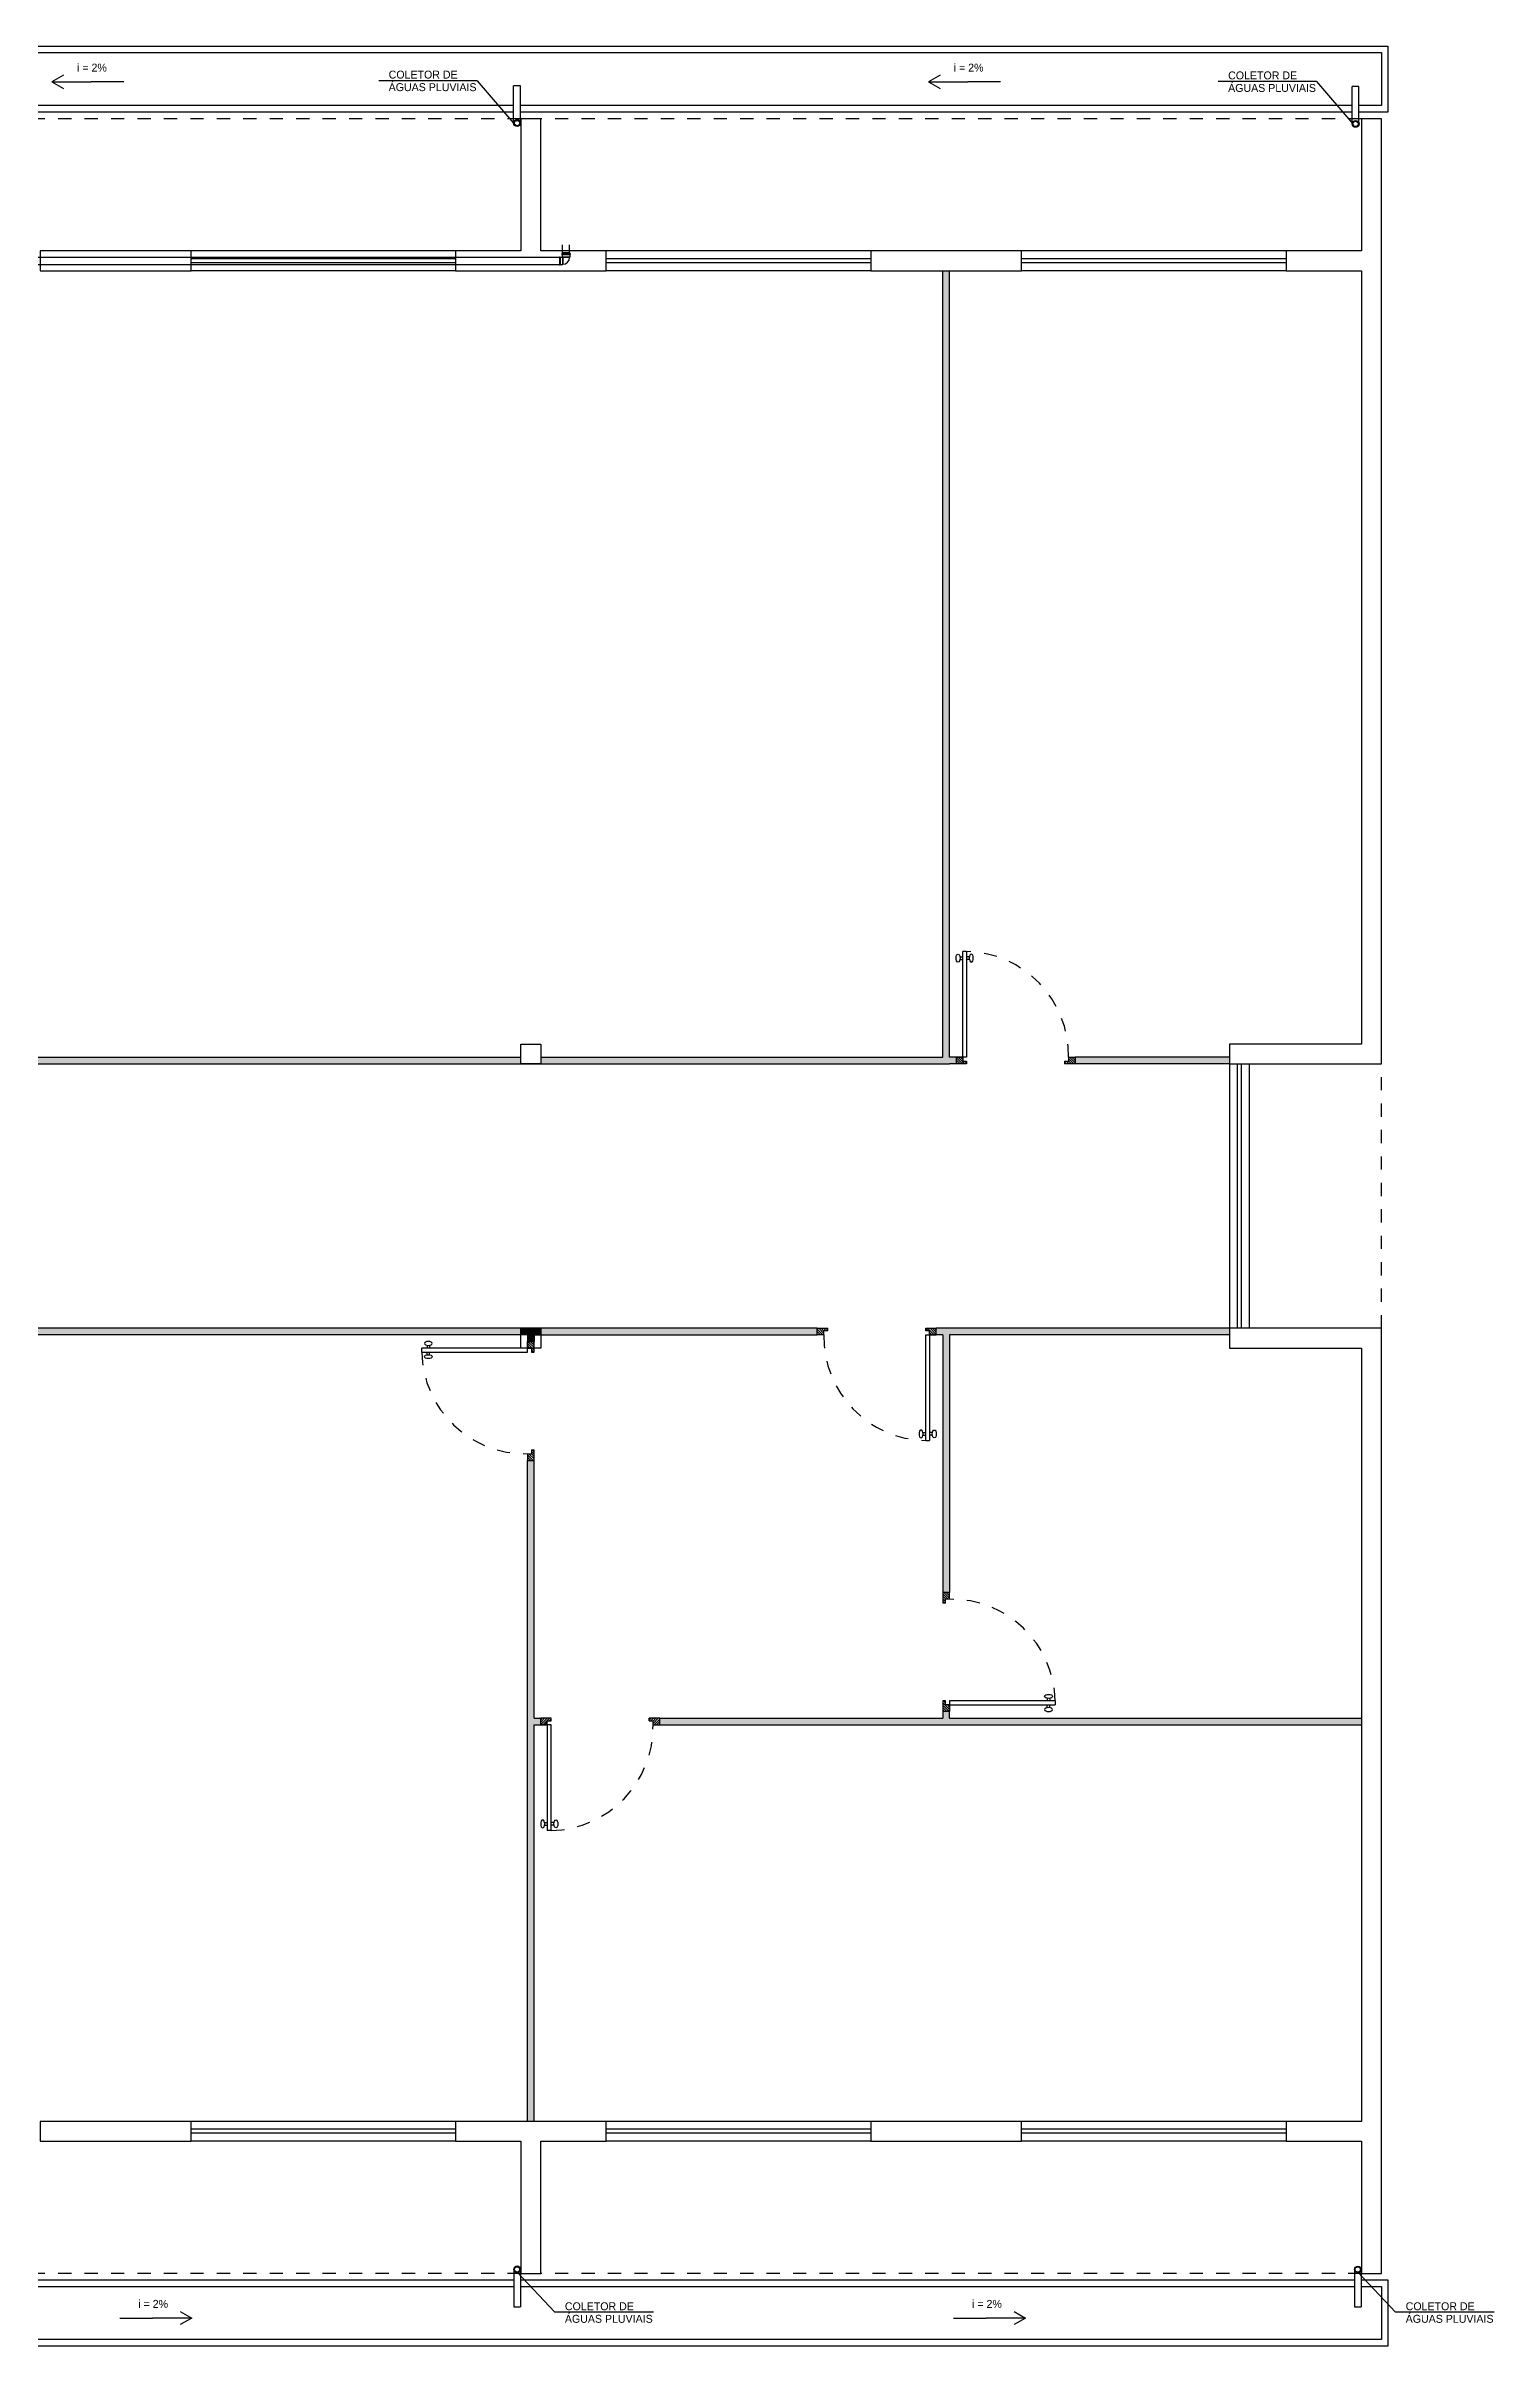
# Model space of a CAD drawing. Header units: millimetres. Extents: x 776 to 1595, y 411 to 1258.
# Drawn here: x 891.58 to 902.53, y 446.99 to 464.39 of the extents above; entities that cross this region are included whole.
import ezdxf

# ---------------------------------------------------------------- set-up
doc = ezdxf.new("R2010")
doc.units = ezdxf.units.MM
doc.linetypes.add('ACAD_ISO03W100', pattern=[30, 12, -18])
for name, color, linetype in [('can01', 1, 'Continuous'), ('can02', 2, 'Continuous'), ('COTAS-TEXTOS', 1, 'Continuous'), ('pena 01', 1, 'Continuous'), ('pena01', 1, 'Continuous'), ('pena02', 2, 'Continuous'), ('pena04', 4, 'Continuous'), ('TIGRECAD', 1, 'Continuous')]:
    doc.layers.add(name, color=color, linetype=linetype)
doc.styles.get("Standard").update_dxf_attribs({"font": 'ERASLGHT.TTF'})

msp = doc.modelspace()

# ---------------------------------------------------------------- hatches: boundary and pattern name
at = {"layer": 'pena01'}
h = msp.add_hatch(color=256, dxfattribs=at)
h.paths.add_polyline_path([(895.169, 463.803, 1), (895.118, 463.803, 1)])
h.paths.add_polyline_path([(895.124, 463.803, -1), (895.164, 463.803, -1)], flags=16)
h = msp.add_hatch(color=256, dxfattribs=at)
h.paths.add_polyline_path([(901.512, 463.797, 1), (901.461, 463.797, 1)])
h.paths.add_polyline_path([(901.467, 463.797, -1), (901.507, 463.797, -1)], flags=16)
h = msp.add_hatch(color=256, dxfattribs=at)
h.paths.add_polyline_path([(895.119, 447.566, 1), (895.17, 447.566, 1)])
h.paths.add_polyline_path([(895.164, 447.566, -1), (895.124, 447.566, -1)], flags=16)
h = msp.add_hatch(color=256, dxfattribs=at)
h.paths.add_polyline_path([(901.478, 447.565, 1), (901.53, 447.565, 1)])
h.paths.add_polyline_path([(901.523, 447.565, -1), (901.483, 447.565, -1)], flags=16)
at = {"layer": 'pena02'}
h = msp.add_hatch(color=0, dxfattribs=at)
h.paths.add_polyline_path([(898.415, 456.686), (898.465, 456.686), (898.465, 456.736), (898.415, 456.736), (898.415, 462.686), (898.365, 462.686), (898.365, 456.736), (895.323, 456.736), (895.323, 456.686)])
h.paths.add_polyline_path([(900.532, 456.686), (900.532, 456.736), (899.365, 456.736), (899.365, 456.686)])
for points in [[(895.173, 456.686), (895.173, 456.736), (889.04, 456.736), (889.04, 456.686)], [(895.173, 454.636), (895.173, 454.686), (889.04, 454.686), (889.04, 454.636)], [(895.273, 454.586), (895.273, 454.636), (895.323, 454.636), (895.323, 454.686), (895.173, 454.686), (895.173, 454.636), (895.223, 454.636), (895.223, 454.586)], [(897.415, 454.636), (897.415, 454.686), (895.323, 454.686), (895.323, 454.636)], [(901.532, 451.686), (901.532, 451.736), (898.415, 451.736), (898.415, 451.786), (898.365, 451.786), (898.365, 451.736), (896.223, 451.736), (896.223, 451.686)]]:
    msp.add_hatch(color=0, dxfattribs=at).paths.add_polyline_path(points)
h = msp.add_hatch(dxfattribs=at)
h.set_pattern_fill('LINE', color=0, scale=0.004, angle=45, style=0)
h.set_pattern_definition([(315, (-1119.333835, 2397.98538), (-0.00898025612, -0.00898025612), [])])
h.paths.add_polyline_path([(898.465, 456.736), (898.465, 456.686), (898.545, 456.686), (898.545, 456.706), (898.515, 456.706), (898.515, 456.736)])
h = msp.add_hatch(dxfattribs=at)
h.set_pattern_fill('LINE', color=0, scale=0.004, angle=45, style=0)
h.set_pattern_definition([(315, (-1119.533835, 2397.98538), (-0.00898025612, -0.00898025612), [])])
h.paths.add_polyline_path([(899.365, 456.736), (899.365, 456.686), (899.285, 456.686), (899.285, 456.706), (899.315, 456.706), (899.315, 456.736)])
h = msp.add_hatch(color=0, dxfattribs=at)
h.paths.add_polyline_path([(895.223, 448.686), (895.273, 448.686), (895.273, 451.686), (895.323, 451.686), (895.323, 451.736), (895.273, 451.736), (895.273, 453.686), (895.223, 453.686)])
h.paths.add_polyline_path([(898.415, 454.636), (900.532, 454.636), (900.532, 454.686), (898.315, 454.686), (898.315, 454.636), (898.365, 454.636), (898.365, 452.686), (898.415, 452.686)])
h = msp.add_hatch(dxfattribs=at)
h.set_pattern_fill('LINE', color=0, scale=0.004, angle=45, style=0)
h.set_pattern_definition([(135, (2916.314106, -1486.612615), (0.00898025612, 0.00898025612), [])])
h.paths.add_polyline_path([(897.415, 454.636), (897.415, 454.686), (897.495, 454.686), (897.495, 454.666), (897.465, 454.666), (897.465, 454.636)])
h = msp.add_hatch(dxfattribs=at)
h.set_pattern_fill('LINE', color=0, scale=0.004, angle=45, style=0)
h.set_pattern_definition([(135, (2916.114106, -1486.612615), (0.00898025612, 0.00898025612), [])])
h.paths.add_polyline_path([(898.315, 454.636), (898.315, 454.686), (898.235, 454.686), (898.235, 454.666), (898.265, 454.666), (898.265, 454.636)])
h = msp.add_hatch(dxfattribs=at)
h.set_pattern_fill('LINE', color=0, scale=0.004, angle=-45, style=0)
h.set_pattern_definition([(315, (-1046.025529, 2472.385353), (0.00898025612, 0.00898025612), [])])
h.paths.add_polyline_path([(895.223, 454.586), (895.273, 454.586), (895.273, 454.506), (895.253, 454.506), (895.253, 454.536), (895.223, 454.536)])
h = msp.add_hatch(dxfattribs=at)
h.set_pattern_fill('LINE', color=0, scale=0.004, angle=-45, style=0)
h.set_pattern_definition([(315, (-1046.025529, 2472.585353), (0.00898025612, 0.00898025612), [])])
h.paths.add_polyline_path([(895.223, 453.686), (895.273, 453.686), (895.273, 453.766), (895.253, 453.766), (895.253, 453.736), (895.223, 453.736)])
h = msp.add_hatch(dxfattribs=at)
h.set_pattern_fill('LINE', color=0, scale=0.004, angle=135, style=0)
h.set_pattern_definition([(135, (2839.664133, -1566.212588), (-0.00898025612, -0.00898025612), [])])
h.paths.add_polyline_path([(898.415, 452.686), (898.365, 452.686), (898.365, 452.606), (898.385, 452.606), (898.385, 452.636), (898.415, 452.636)])
h = msp.add_hatch(dxfattribs=at)
h.set_pattern_fill('LINE', color=0, scale=0.004, angle=45, style=0)
h.set_pattern_definition([(45, (-1122.475502, -1489.562615), (-0.00898025612, 0.00898025612), [])])
h.paths.add_polyline_path([(895.323, 451.686), (895.323, 451.736), (895.403, 451.736), (895.403, 451.716), (895.373, 451.716), (895.373, 451.686)])
h = msp.add_hatch(dxfattribs=at)
h.set_pattern_fill('LINE', color=0, scale=0.004, angle=45, style=0)
h.set_pattern_definition([(45, (-1122.675502, -1489.562615), (-0.00898025612, 0.00898025612), [])])
h.paths.add_polyline_path([(896.223, 451.686), (896.223, 451.736), (896.143, 451.736), (896.143, 451.716), (896.173, 451.716), (896.173, 451.686)])
h = msp.add_hatch(dxfattribs=at)
h.set_pattern_fill('LINE', color=0, scale=0.004, angle=135, style=0)
h.set_pattern_definition([(135, (2839.664133, -1566.012588), (-0.00898025612, -0.00898025612), [])])
h.paths.add_polyline_path([(898.415, 451.786), (898.365, 451.786), (898.365, 451.866), (898.385, 451.866), (898.385, 451.836), (898.415, 451.836)])

# ---------------------------------------------------------------- linework, layer by layer
at = {"layer": 'can01'}
for p, q in [((892.17, 464.116), (891.923, 464.116)), ((898.801, 464.116), (898.554, 464.116)), ((892.14, 447.198), (892.387, 447.198)), ((898.446, 447.198), (898.693, 447.198))]:
    msp.add_line(p, q, dxfattribs=at)
for centre, radius in [((895.144, 463.803), 0.0258), ((895.144, 463.803), 0.02), ((901.487, 463.797), 0.0258), ((901.487, 463.797), 0.02), ((895.145, 447.566), 0.0258), ((895.144, 447.566), 0.02), ((901.504, 447.565), 0.0258), ((901.503, 447.565), 0.02)]:
    msp.add_circle(centre, radius, dxfattribs=at)
at = {"layer": 'can02', "color": 0}
for points in [[(895.819, 462.686), (895.819, 462.836), (895.323, 462.836), (895.323, 463.836), (895.173, 463.836), (895.173, 462.836), (894.678, 462.836), (894.678, 462.686)], [(901.682, 456.686), (901.682, 463.836), (901.532, 463.836), (901.532, 462.836), (900.961, 462.836), (900.961, 462.686), (901.532, 462.686), (901.532, 456.836), (900.532, 456.836), (900.532, 456.686)], [(892.678, 462.686), (892.678, 462.836), (891.536, 462.836), (891.536, 462.686)], [(898.961, 462.686), (898.961, 462.836), (897.819, 462.836), (897.819, 462.686)], [(901.682, 447.536), (901.682, 454.686), (900.532, 454.686), (900.532, 454.536), (901.532, 454.536), (901.532, 448.686), (900.961, 448.686), (900.961, 448.536), (901.532, 448.536), (901.532, 447.536)], [(892.678, 448.536), (892.678, 448.686), (891.536, 448.686), (891.536, 448.536)], [(895.323, 447.536), (895.323, 448.536), (895.819, 448.536), (895.819, 448.686), (894.678, 448.686), (894.678, 448.536), (895.173, 448.536), (895.173, 447.536)], [(898.961, 448.536), (898.961, 448.686), (897.819, 448.686), (897.819, 448.536)]]:
    msp.add_lwpolyline(points, close=True, dxfattribs=at)
at = {"layer": 'pena 01', "color": 0, "linetype": 'ACAD_ISO03W100', "ltscale": 0.005}
for p, q in [((895.173, 463.836), (889.04, 463.836)), ((901.532, 463.836), (895.323, 463.836)), ((901.682, 454.686), (901.682, 456.686)), ((895.173, 447.536), (889.04, 447.536)), ((901.532, 447.536), (895.323, 447.536))]:
    msp.add_line(p, q, dxfattribs=at)
for centre, start, end in [((898.53, 456.751), 358.9053, 88.9053), ((895.208, 454.521), 181.0947, 271.0947), ((898.25, 454.621), 178.9053, 268.9053), ((898.43, 451.851), 1.0947, 91.0947), ((895.388, 451.671), 271.0947, 1.0947)]:
    msp.add_arc(centre, 0.785, start, end, dxfattribs=at)
at = {"layer": 'pena01'}
for p, q in [((882.932, 464.386), (901.732, 464.386)), ((882.932, 464.336), (901.682, 464.336)), ((901.682, 464.336), (901.682, 463.936)), ((901.732, 464.386), (901.732, 463.886)), ((894.842, 464.124), (895.118, 463.803)), ((901.191, 464.118), (901.467, 463.797)), ((895.118, 463.936), (888.886, 463.936)), ((895.118, 463.886), (888.886, 463.886)), ((901.461, 463.936), (895.169, 463.936)), ((901.461, 463.886), (895.169, 463.886)), ((901.682, 463.936), (901.512, 463.936)), ((901.732, 463.886), (901.512, 463.886)), ((888.885, 447.486), (895.119, 447.486)), ((888.885, 447.436), (895.119, 447.436)), ((895.17, 447.486), (901.478, 447.486)), ((895.17, 447.436), (901.478, 447.436)), ((901.53, 447.486), (901.732, 447.486)), ((901.53, 447.436), (901.682, 447.436)), ((901.682, 447.436), (901.682, 447.036)), ((901.732, 447.486), (901.732, 446.986)), ((901.682, 447.036), (882.782, 447.036)), ((901.732, 446.986), (882.782, 446.986))]:
    msp.add_line(p, q, dxfattribs=at)
at = {"layer": 'pena01', "color": 0}
for p, q in [((894.678, 462.836), (892.678, 462.836)), ((894.678, 462.686), (892.678, 462.686)), ((897.819, 462.836), (895.819, 462.836)), ((897.819, 462.686), (895.819, 462.686)), ((900.961, 462.836), (898.961, 462.836)), ((900.961, 462.686), (898.961, 462.686)), ((900.532, 456.686), (900.532, 454.686)), ((900.682, 456.686), (900.682, 454.686)), ((900.682, 456.686), (900.682, 454.686)), ((894.678, 448.686), (892.678, 448.686)), ((897.819, 448.686), (895.819, 448.686)), ((900.961, 448.686), (898.961, 448.686)), ((894.678, 448.536), (892.678, 448.536)), ((897.819, 448.536), (895.819, 448.536)), ((900.961, 448.536), (898.961, 448.536))]:
    msp.add_line(p, q, dxfattribs=at)
at = {"layer": 'pena02'}
for p, q in [((895.169, 464.086), (895.118, 464.086)), ((895.118, 463.803), (895.118, 464.086)), ((895.169, 463.803), (895.169, 464.086)), ((901.512, 464.08), (901.461, 464.08)), ((901.461, 463.797), (901.461, 464.08)), ((901.512, 463.797), (901.512, 464.08)), ((895.119, 447.566), (895.119, 447.283)), ((895.17, 447.566), (895.17, 447.283)), ((901.478, 447.565), (901.478, 447.282)), ((901.53, 447.565), (901.53, 447.282)), ((895.119, 447.283), (895.17, 447.283)), ((901.478, 447.282), (901.53, 447.282))]:
    msp.add_line(p, q, dxfattribs=at)
at = {"layer": 'pena02', "color": 0}
for p, q in [((894.678, 462.776), (892.678, 462.776)), ((894.678, 462.746), (892.678, 462.746)), ((897.819, 462.776), (895.819, 462.776)), ((897.819, 462.746), (895.819, 462.746)), ((898.365, 456.736), (898.365, 462.686)), ((898.415, 456.736), (898.415, 462.686)), ((900.961, 462.776), (898.961, 462.776)), ((900.961, 462.746), (898.961, 462.746)), ((898.494, 457.496), (898.515, 457.496)), ((898.494, 457.476), (898.515, 457.476)), ((898.545, 457.536), (898.515, 457.536)), ((898.515, 456.736), (898.515, 457.536)), ((898.545, 457.536), (898.545, 456.736)), ((898.566, 457.496), (898.545, 457.496)), ((898.566, 457.476), (898.545, 457.476)), ((887.992, 456.686), (898.415, 456.686)), ((889.04, 456.736), (895.173, 456.736)), ((895.323, 456.736), (898.365, 456.736)), ((898.465, 456.736), (898.415, 456.736)), ((898.465, 456.686), (898.415, 456.686)), ((898.465, 456.686), (898.415, 456.686)), ((898.465, 456.736), (898.515, 456.736)), ((898.465, 456.736), (898.465, 456.686)), ((898.545, 456.736), (898.465, 456.736)), ((898.545, 456.686), (898.465, 456.686)), ((898.515, 456.736), (898.515, 456.686)), ((898.515, 456.736), (898.515, 456.706)), ((898.545, 456.736), (898.515, 456.736)), ((898.515, 456.706), (898.545, 456.706)), ((898.545, 456.706), (898.545, 456.686)), ((899.285, 456.706), (899.285, 456.686)), ((899.285, 456.706), (899.315, 456.706)), ((899.365, 456.686), (899.285, 456.686)), ((899.315, 456.736), (899.315, 456.706)), ((899.315, 456.736), (899.365, 456.736)), ((900.532, 456.736), (899.365, 456.736)), ((899.365, 456.736), (899.365, 456.686)), ((900.532, 456.686), (899.365, 456.686)), ((900.592, 456.686), (900.592, 454.686)), ((900.622, 456.686), (900.622, 454.686)), ((897.415, 454.686), (889.04, 454.686)), ((897.415, 454.686), (897.495, 454.686)), ((897.415, 454.636), (897.415, 454.686)), ((897.465, 454.636), (897.465, 454.666)), ((897.495, 454.666), (897.465, 454.666)), ((897.495, 454.666), (897.495, 454.686)), ((898.235, 454.686), (898.315, 454.686)), ((898.235, 454.666), (898.235, 454.686)), ((898.265, 454.666), (898.235, 454.666)), ((898.265, 454.636), (898.265, 454.666)), ((898.265, 454.636), (898.265, 454.666)), ((900.532, 454.686), (898.315, 454.686)), ((898.315, 454.636), (898.315, 454.686)), ((898.465, 454.686), (898.415, 454.686)), ((898.465, 454.686), (898.415, 454.686)), ((895.223, 454.636), (889.04, 454.636)), ((894.423, 454.506), (894.423, 454.536)), ((895.223, 454.536), (894.423, 454.536)), ((894.423, 454.506), (895.223, 454.506)), ((894.463, 454.557), (894.463, 454.536)), ((894.463, 454.486), (894.463, 454.506)), ((894.483, 454.557), (894.483, 454.536)), ((894.483, 454.486), (894.483, 454.506)), ((895.223, 454.636), (895.223, 454.586)), ((895.223, 454.586), (895.223, 454.536)), ((895.223, 454.586), (895.273, 454.586)), ((895.223, 454.506), (895.223, 454.586)), ((895.223, 454.536), (895.253, 454.536)), ((895.223, 454.536), (895.253, 454.536)), ((895.223, 454.506), (895.223, 454.536)), ((895.253, 454.536), (895.253, 454.506)), ((895.253, 454.506), (895.273, 454.506)), ((895.273, 454.636), (895.273, 454.586)), ((895.273, 454.636), (897.415, 454.636)), ((895.273, 454.506), (895.273, 454.586)), ((897.465, 454.636), (897.415, 454.636)), ((898.235, 454.636), (898.315, 454.636)), ((898.235, 454.636), (898.265, 454.636)), ((898.235, 453.836), (898.235, 454.636)), ((898.315, 454.636), (898.265, 454.636)), ((898.265, 454.636), (898.265, 453.836)), ((898.365, 454.636), (898.315, 454.636)), ((898.365, 454.636), (898.365, 452.686)), ((898.415, 454.636), (898.415, 452.686)), ((900.532, 454.636), (898.415, 454.636)), ((898.214, 453.896), (898.235, 453.896)), ((898.214, 453.876), (898.235, 453.876)), ((898.235, 453.836), (898.265, 453.836)), ((898.286, 453.896), (898.265, 453.896)), ((898.286, 453.876), (898.265, 453.876)), ((895.223, 453.736), (895.253, 453.736)), ((895.223, 453.736), (895.223, 453.686)), ((895.223, 448.686), (895.223, 453.686)), ((895.223, 453.686), (895.273, 453.686)), ((895.253, 453.766), (895.273, 453.766)), ((895.253, 453.766), (895.253, 453.736)), ((895.273, 453.686), (895.273, 453.766)), ((895.273, 451.736), (895.273, 453.686)), ((898.415, 452.686), (898.365, 452.686)), ((898.365, 452.686), (898.365, 452.606)), ((898.385, 452.606), (898.365, 452.606)), ((898.385, 452.606), (898.385, 452.636)), ((898.415, 452.636), (898.385, 452.636)), ((898.415, 452.636), (898.415, 452.686)), ((899.155, 451.887), (899.155, 451.866)), ((899.175, 451.887), (899.175, 451.866)), ((895.273, 451.736), (895.323, 451.736)), ((895.323, 451.686), (895.323, 451.736)), ((895.403, 451.736), (895.323, 451.736)), ((895.373, 451.686), (895.373, 451.716)), ((895.373, 451.686), (895.373, 451.716)), ((895.373, 451.716), (895.403, 451.716)), ((895.403, 451.716), (895.403, 451.736)), ((896.143, 451.716), (896.143, 451.736)), ((896.223, 451.736), (896.143, 451.736)), ((896.143, 451.716), (896.173, 451.716)), ((896.173, 451.686), (896.173, 451.716)), ((896.223, 451.736), (898.365, 451.736)), ((896.223, 451.686), (896.223, 451.736)), ((898.385, 451.866), (898.365, 451.866)), ((898.365, 451.866), (898.365, 451.786)), ((898.415, 451.786), (898.365, 451.786)), ((898.365, 451.786), (898.365, 451.736)), ((898.385, 451.836), (898.385, 451.866)), ((898.415, 451.836), (898.385, 451.836)), ((898.415, 451.836), (898.385, 451.836)), ((899.215, 451.866), (898.415, 451.866)), ((898.415, 451.866), (898.415, 451.836)), ((898.415, 451.866), (898.415, 451.786)), ((898.415, 451.836), (899.215, 451.836)), ((898.415, 451.786), (898.415, 451.836)), ((898.415, 451.736), (898.415, 451.786)), ((898.415, 451.736), (901.532, 451.736)), ((899.155, 451.816), (899.155, 451.836)), ((899.175, 451.816), (899.175, 451.836)), ((899.215, 451.866), (899.215, 451.836)), ((895.273, 448.686), (895.273, 451.686)), ((895.273, 451.686), (895.323, 451.686)), ((895.323, 451.686), (895.373, 451.686)), ((895.403, 451.686), (895.323, 451.686)), ((895.373, 451.686), (895.373, 450.886)), ((895.403, 451.686), (895.373, 451.686)), ((895.403, 450.886), (895.403, 451.686)), ((896.173, 451.686), (896.223, 451.686)), ((896.223, 451.686), (901.532, 451.686)), ((895.353, 450.946), (895.373, 450.946)), ((895.353, 450.926), (895.373, 450.926)), ((895.403, 450.886), (895.373, 450.886)), ((895.424, 450.946), (895.403, 450.946)), ((895.424, 450.926), (895.403, 450.926)), ((894.678, 448.626), (892.678, 448.626)), ((894.678, 448.596), (892.678, 448.596)), ((897.819, 448.626), (895.819, 448.626)), ((897.819, 448.596), (895.819, 448.596)), ((900.961, 448.626), (898.961, 448.626)), ((900.961, 448.596), (898.961, 448.596))]:
    msp.add_line(p, q, dxfattribs=at)
for centre, major_axis in [((898.48, 457.486), (0, 0.03)), ((894.473, 454.471), (-0.03, 0)), ((898.3, 453.886), (0, -0.03)), ((899.165, 451.901), (0.03, 0)), ((895.438, 450.936), (0, -0.03))]:
    msp.add_ellipse(centre, major_axis=major_axis, ratio=0.5, dxfattribs=at)
at = {"layer": 'pena02', "color": 0, "extrusion": (0, 0, -1)}
for centre, major_axis in [((898.58, 457.486), (0, 0.03)), ((894.473, 454.571), (-0.03, 0)), ((898.2, 453.886), (0, -0.03)), ((899.165, 451.801), (0.03, 0)), ((895.338, 450.936), (0, -0.03))]:
    msp.add_ellipse(centre, major_axis=major_axis, ratio=0.5, dxfattribs=at)
at = {"layer": 'pena04', "color": 0}
for points in [[(895.173, 456.686), (895.173, 456.836), (895.323, 456.836), (895.323, 456.686)], [(895.173, 454.536), (895.173, 454.686), (895.323, 454.686), (895.323, 454.536)]]:
    msp.add_lwpolyline(points, close=True, dxfattribs=at)
at = {"layer": 'TIGRECAD'}
for p, q in [((891.713, 464.166), (891.626, 464.116)), ((891.626, 464.116), (891.923, 464.116)), ((891.626, 464.116), (891.713, 464.066)), ((894.842, 464.124), (894.098, 464.124)), ((898.344, 464.166), (898.257, 464.116)), ((898.257, 464.116), (898.554, 464.116)), ((898.257, 464.116), (898.344, 464.066)), ((901.191, 464.118), (900.447, 464.118)), ((895.487, 462.822), (895.487, 462.881)), ((895.542, 462.822), (895.542, 462.881)), ((890.287, 462.79), (895.464, 462.79)), ((890.287, 462.733), (895.464, 462.733)), ((895.464, 462.791), (895.464, 462.732)), ((895.464, 462.791), (895.469, 462.791)), ((895.464, 462.732), (895.469, 462.732)), ((895.469, 462.791), (895.469, 462.732)), ((895.469, 462.791), (895.47, 462.79)), ((895.469, 462.732), (895.47, 462.733)), ((895.47, 462.79), (895.47, 462.733)), ((895.47, 462.79), (895.486, 462.79)), ((895.47, 462.733), (895.49, 462.733)), ((895.482, 462.815), (895.482, 462.809)), ((895.483, 462.817), (895.485, 462.817)), ((895.483, 462.815), (895.545, 462.815)), ((895.545, 462.809), (895.483, 462.809)), ((895.483, 462.808), (895.484, 462.808)), ((895.486, 462.822), (895.486, 462.818)), ((895.543, 462.822), (895.486, 462.822)), ((895.486, 462.817), (895.543, 462.817)), ((895.486, 462.808), (895.543, 462.808)), ((895.486, 462.806), (895.486, 462.79)), ((895.49, 462.787), (895.486, 462.79)), ((895.543, 462.788), (895.488, 462.788)), ((895.49, 462.733), (895.49, 462.787)), ((895.49, 462.787), (895.491, 462.786)), ((895.49, 462.733), (895.491, 462.735)), ((895.491, 462.786), (895.491, 462.735)), ((895.541, 462.786), (895.491, 462.786)), ((895.543, 462.788), (895.541, 462.786)), ((895.541, 462.786), (895.541, 462.786)), ((895.543, 462.822), (895.543, 462.818)), ((895.543, 462.806), (895.543, 462.788)), ((895.546, 462.817), (895.544, 462.817)), ((895.546, 462.808), (895.544, 462.808)), ((895.547, 462.815), (895.547, 462.809)), ((895.431, 447.242), (895.145, 447.546)), ((901.79, 447.242), (901.504, 447.546)), ((892.684, 447.198), (892.387, 447.198)), ((892.597, 447.248), (892.684, 447.198)), ((892.684, 447.198), (892.597, 447.148)), ((896.175, 447.242), (895.431, 447.242)), ((898.99, 447.198), (898.693, 447.198)), ((898.904, 447.248), (898.99, 447.198)), ((898.99, 447.198), (898.904, 447.148)), ((902.534, 447.242), (901.79, 447.242))]:
    msp.add_line(p, q, dxfattribs=at)
for centre, radius, start, end in [((895.483, 462.815), 0.0013, 105, 180), ((895.483, 462.809), 0.0013, 180, 265), ((895.484, 462.806), 0.0013, 0, 85), ((895.484, 462.818), 0.0013, 285, 0), ((895.49, 462.786), 0.0512, 271.4733, 0), ((895.544, 462.818), 0.0013, 180, 255), ((895.544, 462.806), 0.0013, 95, 180), ((895.545, 462.815), 0.0013, 0, 75), ((895.545, 462.809), 0.0013, 275, 0)]:
    msp.add_arc(centre, radius, start, end, dxfattribs=at)

# ---------------------------------------------------------------- texts
at = {"layer": 'COTAS-TEXTOS', "color": 1}
for s, p in [('i = 2%', (891.816, 464.193)), ('i = 2%', (898.447, 464.193)), ('ÁGUAS PLUVIAIS', (894.173, 464.045)), ('COLETOR DE', (894.173, 464.14)), ('ÁGUAS PLUVIAIS', (900.523, 464.039)), ('COLETOR DE', (900.523, 464.134)), ('i = 2%', (892.279, 447.275)), ('ÁGUAS PLUVIAIS', (895.506, 447.162)), ('COLETOR DE', (895.506, 447.257)), ('i = 2%', (898.586, 447.275)), ('ÁGUAS PLUVIAIS', (901.866, 447.162)), ('COLETOR DE', (901.866, 447.257))]:
    msp.add_text(s, height=0.06, dxfattribs=at).set_placement(p)

doc.saveas('drawing.dxf')
